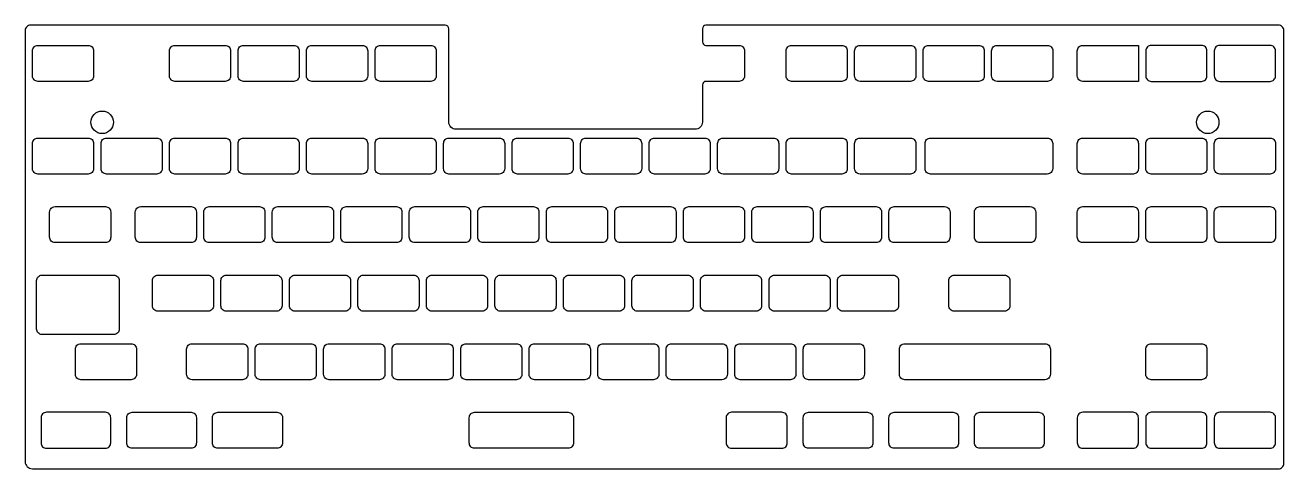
# Model space of a CAD drawing. Header units: millimetres. Extents: x -1 to 349, y -124 to 0.
import ezdxf

# ---------------------------------------------------------------- set-up
doc = ezdxf.new("R2010")
doc.units = ezdxf.units.MM
doc.layers.get('0').update_dxf_attribs({"linetype": 'CONTINUOUS'})

msp = doc.modelspace()

# ---------------------------------------------------------------- linework, layer by layer
for points in [[(0.34, -0.47, 0.414214), (-1.16, -1.97), (-1.16, -121.73, 0.414214), (0.84, -123.73), (347.32, -123.73, 0.414214), (348.82, -122.23), (348.82, -1.97, 0.414214), (347.32, -0.47), (227.48, -0.47), (188.15, -0.47, 0.414214), (187.15, -1.47), (187.15, -5.08, 0.414214), (188.15, -6.08), (197.36, -6.08, -0.414214), (198.86, -7.58), (198.86, -14.58, -0.414214), (197.36, -16.08), (188.15, -16.08, 0.414214), (187.15, -17.08), (187.15, -27.39, -0.414214), (185.15, -29.39), (118.65, -29.39, -0.414214), (116.65, -27.39), (116.65, -1.47, 0.414214), (115.65, -0.47)], [(0.88, -14.58), (0.88, -7.58, -0.414214), (2.38, -6.08), (16.38, -6.08, -0.414214), (17.88, -7.58), (17.88, -14.58, -0.414214), (16.38, -16.08), (2.38, -16.08, -0.414214)], [(38.98, -14.58), (38.98, -7.58, -0.414214), (40.48, -6.08), (54.48, -6.08, -0.414214), (55.98, -7.58), (55.98, -14.58, -0.414214), (54.48, -16.08), (40.48, -16.08, -0.414214)], [(58.03, -14.58), (58.03, -7.58, -0.414214), (59.53, -6.08), (73.53, -6.08, -0.414214), (75.03, -7.58), (75.03, -14.58, -0.414214), (73.53, -16.08), (59.53, -16.08, -0.414214)], [(77.08, -14.58), (77.08, -7.58, -0.414214), (78.58, -6.08), (92.58, -6.08, -0.414214), (94.08, -7.58), (94.08, -14.58, -0.414214), (92.58, -16.08), (78.58, -16.08, -0.414214)], [(96.13, -14.58), (96.13, -7.58, -0.414214), (97.63, -6.08), (111.63, -6.08, -0.414214), (113.13, -7.58), (113.13, -14.58, -0.414214), (111.63, -16.08), (97.63, -16.08, -0.414214)], [(225.93, -16.08), (211.93, -16.08, -0.414214), (210.43, -14.58), (210.43, -7.58, -0.414214), (211.93, -6.08), (225.93, -6.08, -0.414214), (227.43, -7.58), (227.43, -14.58, -0.414214)], [(229.48, -14.58), (229.48, -7.58, -0.414214), (230.98, -6.08), (244.98, -6.08, -0.414214), (246.48, -7.58), (246.48, -14.58, -0.414214), (244.98, -16.08), (230.98, -16.08, -0.414214)], [(265.53, -7.58), (265.53, -14.58, -0.414214), (264.03, -16.08), (250.03, -16.08, -0.414214), (248.53, -14.58), (248.53, -7.58, -0.414214), (250.03, -6.08), (264.03, -6.08, -0.414214)], [(283.08, -16.08), (269.08, -16.08, -0.414214), (267.58, -14.58), (267.58, -7.58, -0.414214), (269.08, -6.08), (283.08, -6.08, -0.414214), (284.58, -7.58), (284.58, -14.58, -0.414214)], [(308.39, -16.08), (306.89, -16.08), (292.89, -16.08, -0.414214), (291.39, -14.58), (291.39, -7.58, -0.414214), (292.89, -6.08), (306.89, -6.08), (308.39, -6.08)], [(310.44, -14.58, 0.414214), (311.94, -16.08), (325.94, -16.08, 0.414214), (327.44, -14.58), (327.44, -7.58, 0.414214), (325.94, -6.08), (311.94, -6.08, 0.414214), (310.44, -7.58)], [(329.49, -14.58, 0.414214), (330.99, -16.08), (344.99, -16.08, 0.414214), (346.49, -14.58), (346.49, -7.58, 0.414214), (344.99, -6.08), (330.99, -6.08, 0.414214), (329.49, -7.58)], [(0.88, -40.33), (0.88, -33.33, -0.414214), (2.38, -31.83), (16.38, -31.83, -0.414214), (17.88, -33.33), (17.88, -40.33, -0.414214), (16.38, -41.83), (2.38, -41.83, -0.414214)], [(19.93, -40.33), (19.93, -33.33, -0.414214), (21.43, -31.83), (35.43, -31.83, -0.414214), (36.93, -33.33), (36.93, -40.33, -0.414214), (35.43, -41.83), (21.43, -41.83, -0.414214)], [(38.98, -40.33), (38.98, -33.33, -0.414214), (40.48, -31.83), (54.48, -31.83, -0.414214), (55.98, -33.33), (55.98, -40.33, -0.414214), (54.48, -41.83), (40.48, -41.83, -0.414214)], [(58.03, -40.33), (58.03, -33.33, -0.414214), (59.53, -31.83), (73.53, -31.83, -0.414214), (75.03, -33.33), (75.03, -40.33, -0.414214), (73.53, -41.83), (59.53, -41.83, -0.414214)], [(77.08, -40.33), (77.08, -33.33, -0.414214), (78.58, -31.83), (92.58, -31.83, -0.414214), (94.08, -33.33), (94.08, -40.33, -0.414214), (92.58, -41.83), (78.58, -41.83, -0.414214)], [(96.13, -40.33), (96.13, -33.33, -0.414214), (97.63, -31.83), (111.63, -31.83, -0.414214), (113.13, -33.33), (113.13, -40.33, -0.414214), (111.63, -41.83), (97.63, -41.83, -0.414214)], [(115.18, -40.33), (115.18, -33.33, -0.414214), (116.68, -31.83), (130.68, -31.83, -0.414214), (132.18, -33.33), (132.18, -40.33, -0.414214), (130.68, -41.83), (116.68, -41.83, -0.414214)], [(134.23, -40.33), (134.23, -33.33, -0.414214), (135.73, -31.83), (149.73, -31.83, -0.414214), (151.23, -33.33), (151.23, -40.33, -0.414214), (149.73, -41.83), (135.73, -41.83, -0.414214)], [(153.28, -40.33), (153.28, -33.33, -0.414214), (154.78, -31.83), (168.78, -31.83, -0.414214), (170.28, -33.33), (170.28, -40.33, -0.414214), (168.78, -41.83), (154.78, -41.83, -0.414214)], [(173.83, -31.83), (187.83, -31.83, -0.414214), (189.33, -33.33), (189.33, -40.33, -0.414214), (187.83, -41.83), (173.83, -41.83, -0.414214), (172.33, -40.33), (172.33, -33.33, -0.414214)], [(191.38, -40.33), (191.38, -33.33, -0.414214), (192.88, -31.83), (206.88, -31.83, -0.414214), (208.38, -33.33), (208.38, -40.33, -0.414214), (206.88, -41.83), (192.88, -41.83, -0.414214)], [(210.43, -40.33), (210.43, -33.33, -0.414214), (211.93, -31.83), (225.93, -31.83, -0.414214), (227.43, -33.33), (227.43, -40.33, -0.414214), (225.93, -41.83), (211.93, -41.83, -0.414214)], [(229.48, -40.33), (229.48, -33.33, -0.414214), (230.98, -31.83), (244.98, -31.83, -0.414214), (246.48, -33.33), (246.48, -40.33, -0.414214), (244.98, -41.83), (230.98, -41.83, -0.414214)], [(250.56, -31.83), (283.06, -31.83, -0.414214), (284.56, -33.33), (284.56, -40.33, -0.414214), (283.06, -41.83), (250.56, -41.83, -0.414214), (249.06, -40.33), (249.06, -33.33, -0.414214)], [(292.89, -31.83), (306.89, -31.83, -0.414214), (308.39, -33.33), (308.39, -40.33, -0.414214), (306.89, -41.83), (292.89, -41.83, -0.414214), (291.39, -40.33), (291.39, -33.33, -0.414214)], [(310.44, -40.33), (310.44, -33.33, -0.414214), (311.94, -31.83), (325.94, -31.83, -0.414214), (327.44, -33.33), (327.44, -40.33, -0.414214), (325.94, -41.83), (311.94, -41.83, -0.414214)], [(329.49, -40.33), (329.49, -33.33, -0.414214), (330.99, -31.83), (344.99, -31.83, -0.414214), (346.49, -33.33), (346.49, -40.33, -0.414214), (344.99, -41.83), (330.99, -41.83, -0.414214)], [(5.64, -59.38), (5.64, -52.38, -0.414214), (7.14, -50.88), (21.14, -50.88, -0.414214), (22.64, -52.38), (22.64, -59.38, -0.414214), (21.14, -60.88), (7.14, -60.88, -0.414214)], [(29.46, -59.38), (29.46, -52.38, -0.414214), (30.96, -50.88), (44.96, -50.88, -0.414214), (46.46, -52.38), (46.46, -59.38, -0.414214), (44.96, -60.88), (30.96, -60.88, -0.414214)], [(48.51, -59.38), (48.51, -52.38, -0.414214), (50.01, -50.88), (64.01, -50.88, -0.414214), (65.51, -52.38), (65.51, -59.38, -0.414214), (64.01, -60.88), (50.01, -60.88, -0.414214)], [(67.56, -59.38), (67.56, -52.38, -0.414214), (69.06, -50.88), (83.06, -50.88, -0.414214), (84.56, -52.38), (84.56, -59.38, -0.414214), (83.06, -60.88), (69.06, -60.88, -0.414214)], [(86.61, -59.38), (86.61, -52.38, -0.414214), (88.11, -50.88), (102.11, -50.88, -0.414214), (103.61, -52.38), (103.61, -59.38, -0.414214), (102.11, -60.88), (88.11, -60.88, -0.414214)], [(105.66, -59.38), (105.66, -52.38, -0.414214), (107.16, -50.88), (121.16, -50.88, -0.414214), (122.66, -52.38), (122.66, -59.38, -0.414214), (121.16, -60.88), (107.16, -60.88, -0.414214)], [(124.71, -59.38), (124.71, -52.38, -0.414214), (126.21, -50.88), (140.21, -50.88, -0.414214), (141.71, -52.38), (141.71, -59.38, -0.414214), (140.21, -60.88), (126.21, -60.88, -0.414214)], [(143.76, -59.38), (143.76, -52.38, -0.414214), (145.26, -50.88), (159.26, -50.88, -0.414214), (160.76, -52.38), (160.76, -59.38, -0.414214), (159.26, -60.88), (145.26, -60.88, -0.414214)], [(162.81, -59.38), (162.81, -52.38, -0.414214), (164.31, -50.88), (178.31, -50.88, -0.414214), (179.81, -52.38), (179.81, -59.38, -0.414214), (178.31, -60.88), (164.31, -60.88, -0.414214)], [(181.86, -59.38), (181.86, -52.38, -0.414214), (183.36, -50.88), (197.36, -50.88, -0.414214), (198.86, -52.38), (198.86, -59.38, -0.414214), (197.36, -60.88), (183.36, -60.88, -0.414214)], [(200.91, -59.38), (200.91, -52.38, -0.414214), (202.41, -50.88), (216.41, -50.88, -0.414214), (217.91, -52.38), (217.91, -59.38, -0.414214), (216.41, -60.88), (202.41, -60.88, -0.414214)], [(219.96, -59.38), (219.96, -52.38, -0.414214), (221.46, -50.88), (235.46, -50.88, -0.414214), (236.96, -52.38), (236.96, -59.38, -0.414214), (235.46, -60.88), (221.46, -60.88, -0.414214)], [(239.01, -59.38), (239.01, -52.38, -0.414214), (240.51, -50.88), (254.51, -50.88, -0.414214), (256.01, -52.38), (256.01, -59.38, -0.414214), (254.51, -60.88), (240.51, -60.88, -0.414214)], [(262.82, -59.38), (262.82, -52.38, -0.414214), (264.32, -50.88), (278.32, -50.88, -0.414214), (279.82, -52.38), (279.82, -59.38, -0.414214), (278.32, -60.88), (264.32, -60.88, -0.414214)], [(291.39, -59.38), (291.39, -52.38, -0.414214), (292.89, -50.88), (306.89, -50.88, -0.414214), (308.39, -52.38), (308.39, -59.38, -0.414214), (306.89, -60.88), (292.89, -60.88, -0.414214)], [(310.44, -59.38), (310.44, -52.38, -0.414214), (311.94, -50.88), (325.94, -50.88, -0.414214), (327.44, -52.38), (327.44, -59.38, -0.414214), (325.94, -60.88), (311.94, -60.88, -0.414214)], [(329.49, -59.38), (329.49, -52.38, -0.414214), (330.99, -50.88), (344.99, -50.88, -0.414214), (346.49, -52.38), (346.49, -59.38, -0.414214), (344.99, -60.88), (330.99, -60.88, -0.414214)], [(2.02, -84.93), (2.02, -71.43, -0.414214), (3.52, -69.93), (23.52, -69.93, -0.414214), (25.02, -71.43), (25.02, -84.93, -0.414214), (23.52, -86.43), (3.52, -86.43, -0.414214)], [(35.72, -69.93), (49.72, -69.93, -0.414214), (51.22, -71.43), (51.22, -78.43, -0.414214), (49.72, -79.93), (35.72, -79.93, -0.414214), (34.22, -78.43), (34.22, -71.43, -0.414214)], [(53.27, -78.43), (53.27, -71.43, -0.414214), (54.77, -69.93), (68.77, -69.93, -0.414214), (70.27, -71.43), (70.27, -78.43, -0.414214), (68.77, -79.93), (54.77, -79.93, -0.414214)], [(72.32, -78.43), (72.32, -71.43, -0.414214), (73.82, -69.93), (87.82, -69.93, -0.414214), (89.32, -71.43), (89.32, -78.43, -0.414214), (87.82, -79.93), (73.82, -79.93, -0.414214)], [(91.37, -78.43), (91.37, -71.43, -0.414214), (92.87, -69.93), (106.87, -69.93, -0.414214), (108.37, -71.43), (108.37, -78.43, -0.414214), (106.87, -79.93), (92.87, -79.93, -0.414214)], [(110.42, -78.43), (110.42, -71.43, -0.414214), (111.92, -69.93), (125.92, -69.93, -0.414214), (127.42, -71.43), (127.42, -78.43, -0.414214), (125.92, -79.93), (111.92, -79.93, -0.414214)], [(129.47, -78.43), (129.47, -71.43, -0.414214), (130.97, -69.93), (144.97, -69.93, -0.414214), (146.47, -71.43), (146.47, -78.43, -0.414214), (144.97, -79.93), (130.97, -79.93, -0.414214)], [(148.52, -78.43), (148.52, -71.43, -0.414214), (150.02, -69.93), (164.02, -69.93, -0.414214), (165.52, -71.43), (165.52, -78.43, -0.414214), (164.02, -79.93), (150.02, -79.93, -0.414214)], [(167.57, -78.43), (167.57, -71.43, -0.414214), (169.07, -69.93), (183.07, -69.93, -0.414214), (184.57, -71.43), (184.57, -78.43, -0.414214), (183.07, -79.93), (169.07, -79.93, -0.414214)], [(186.62, -78.43), (186.62, -71.43, -0.414214), (188.12, -69.93), (202.12, -69.93, -0.414214), (203.62, -71.43), (203.62, -78.43, -0.414214), (202.12, -79.93), (188.12, -79.93, -0.414214)], [(205.67, -78.43), (205.67, -71.43, -0.414214), (207.17, -69.93), (221.17, -69.93, -0.414214), (222.67, -71.43), (222.67, -78.43, -0.414214), (221.17, -79.93), (207.17, -79.93, -0.414214)], [(224.72, -78.43), (224.72, -71.43, -0.414214), (226.22, -69.93), (240.22, -69.93, -0.414214), (241.72, -71.43), (241.72, -78.43, -0.414214), (240.22, -79.93), (226.22, -79.93, -0.414214)], [(255.67, -78.43), (255.67, -71.43, -0.414214), (257.17, -69.93), (271.17, -69.93, -0.414214), (272.67, -71.43), (272.67, -78.43, -0.414214), (271.17, -79.93), (257.17, -79.93, -0.414214)], [(14.29, -88.98), (28.29, -88.98, -0.414214), (29.79, -90.48), (29.79, -97.48, -0.414214), (28.29, -98.98), (14.29, -98.98, -0.414214), (12.79, -97.48), (12.79, -90.48, -0.414214)], [(43.74, -97.48), (43.74, -90.48, -0.414214), (45.24, -88.98), (59.24, -88.98, -0.414214), (60.74, -90.48), (60.74, -97.48, -0.414214), (59.24, -98.98), (45.24, -98.98, -0.414214)], [(62.79, -97.48), (62.79, -90.48, -0.414214), (64.29, -88.98), (78.29, -88.98, -0.414214), (79.79, -90.48), (79.79, -97.48, -0.414214), (78.29, -98.98), (64.29, -98.98, -0.414214)], [(81.84, -97.48), (81.84, -90.48, -0.414214), (83.34, -88.98), (97.34, -88.98, -0.414214), (98.84, -90.48), (98.84, -97.48, -0.414214), (97.34, -98.98), (83.34, -98.98, -0.414214)], [(100.89, -97.48), (100.89, -90.48, -0.414214), (102.39, -88.98), (116.39, -88.98, -0.414214), (117.89, -90.48), (117.89, -97.48, -0.414214), (116.39, -98.98), (102.39, -98.98, -0.414214)], [(119.94, -97.48), (119.94, -90.48, -0.414214), (121.44, -88.98), (135.44, -88.98, -0.414214), (136.94, -90.48), (136.94, -97.48, -0.414214), (135.44, -98.98), (121.44, -98.98, -0.414214)], [(138.99, -97.48), (138.99, -90.48, -0.414214), (140.49, -88.98), (154.49, -88.98, -0.414214), (155.99, -90.48), (155.99, -97.48, -0.414214), (154.49, -98.98), (140.49, -98.98, -0.414214)], [(158.04, -97.48), (158.04, -90.48, -0.414214), (159.54, -88.98), (173.54, -88.98, -0.414214), (175.04, -90.48), (175.04, -97.48, -0.414214), (173.54, -98.98), (159.54, -98.98, -0.414214)], [(177.09, -97.48), (177.09, -90.48, -0.414214), (178.59, -88.98), (192.59, -88.98, -0.414214), (194.09, -90.48), (194.09, -97.48, -0.414214), (192.59, -98.98), (178.59, -98.98, -0.414214)], [(196.14, -97.48), (196.14, -90.48, -0.414214), (197.64, -88.98), (211.64, -88.98, -0.414214), (213.14, -90.48), (213.14, -97.48, -0.414214), (211.64, -98.98), (197.64, -98.98, -0.414214)], [(215.19, -97.48), (215.19, -90.48, -0.414214), (216.69, -88.98), (230.69, -88.98, -0.414214), (232.19, -90.48), (232.19, -97.48, -0.414214), (230.69, -98.98), (216.69, -98.98, -0.414214)], [(282.41, -98.98), (243.41, -98.98, -0.414214), (241.91, -97.48), (241.91, -90.48, -0.414214), (243.41, -88.98), (282.41, -88.98, -0.414214), (283.91, -90.48), (283.91, -97.48, -0.414214)], [(310.44, -97.48), (310.44, -90.48, -0.414214), (311.94, -88.98), (325.94, -88.98, -0.414214), (327.44, -90.48), (327.44, -97.48, -0.414214), (325.94, -98.98), (311.94, -98.98, -0.414214)], [(21.14, -118.03, 0.414214), (22.64, -116.53), (22.64, -109.53, 0.414214), (21.14, -108.03), (4.76, -108.03, 0.414214), (3.26, -109.53), (3.26, -116.53, 0.414214), (4.76, -118.03)], [(27.07, -116.53), (27.07, -109.53, -0.414214), (28.57, -108.03), (44.96, -108.03, -0.414214), (46.46, -109.53), (46.46, -116.53, -0.414214), (44.96, -118.03), (28.57, -118.03, -0.414214)], [(50.89, -116.53), (50.89, -109.53, -0.414214), (52.39, -108.03), (68.89, -108.03, -0.414214), (70.39, -109.53), (70.39, -116.53, -0.414214), (68.89, -118.03), (52.39, -118.03, -0.414214)], [(122.32, -116.53), (122.32, -109.53, -0.414214), (123.82, -108.03), (149.82, -108.03, -0.414214), (151.32, -109.53), (151.32, -116.53, -0.414214), (149.82, -118.03), (123.82, -118.03, -0.414214)], [(209.26, -118.03, 0.414214), (210.76, -116.53), (210.76, -109.53, 0.414214), (209.26, -108.03), (195.26, -108.03, 0.414214), (193.76, -109.53), (193.76, -116.53, 0.414214), (195.26, -118.03)], [(215.19, -116.53), (215.19, -109.53, -0.414214), (216.69, -108.03), (233.07, -108.03, -0.414214), (234.57, -109.53), (234.57, -116.53, -0.414214), (233.07, -118.03), (216.69, -118.03, -0.414214)], [(239.01, -116.53), (239.01, -109.53, -0.414214), (240.51, -108.03), (256.89, -108.03, -0.414214), (258.39, -109.53), (258.39, -116.53, -0.414214), (256.89, -118.03), (240.51, -118.03, -0.414214)], [(262.82, -116.53), (262.82, -109.53, -0.414214), (264.32, -108.03), (280.7, -108.03, -0.414214), (282.2, -109.53), (282.2, -116.53, -0.414214), (280.7, -118.03), (264.32, -118.03, -0.414214)], [(308.39, -109.53, 0.414214), (306.89, -108.03), (292.89, -108.03, 0.414214), (291.39, -109.53), (291.39, -116.53, 0.414214), (292.89, -118.03), (306.89, -118.03, 0.414214), (308.39, -116.53)], [(327.44, -109.53, 0.414214), (325.94, -108.03), (311.94, -108.03, 0.414214), (310.44, -109.53), (310.44, -116.53, 0.414214), (311.94, -118.03), (325.94, -118.03, 0.414214), (327.44, -116.53)], [(346.49, -109.53, 0.414214), (344.99, -108.03), (330.99, -108.03, 0.414214), (329.49, -109.53), (329.49, -116.53, 0.414214), (330.99, -118.03), (344.99, -118.03, 0.414214), (346.49, -116.53)]]:
    msp.add_lwpolyline(points, format="xyb", close=True)
for centre in [(20.26, -27.46), (327.66, -27.46)]:
    msp.add_circle(centre, 3.13)

doc.saveas('drawing.dxf')
